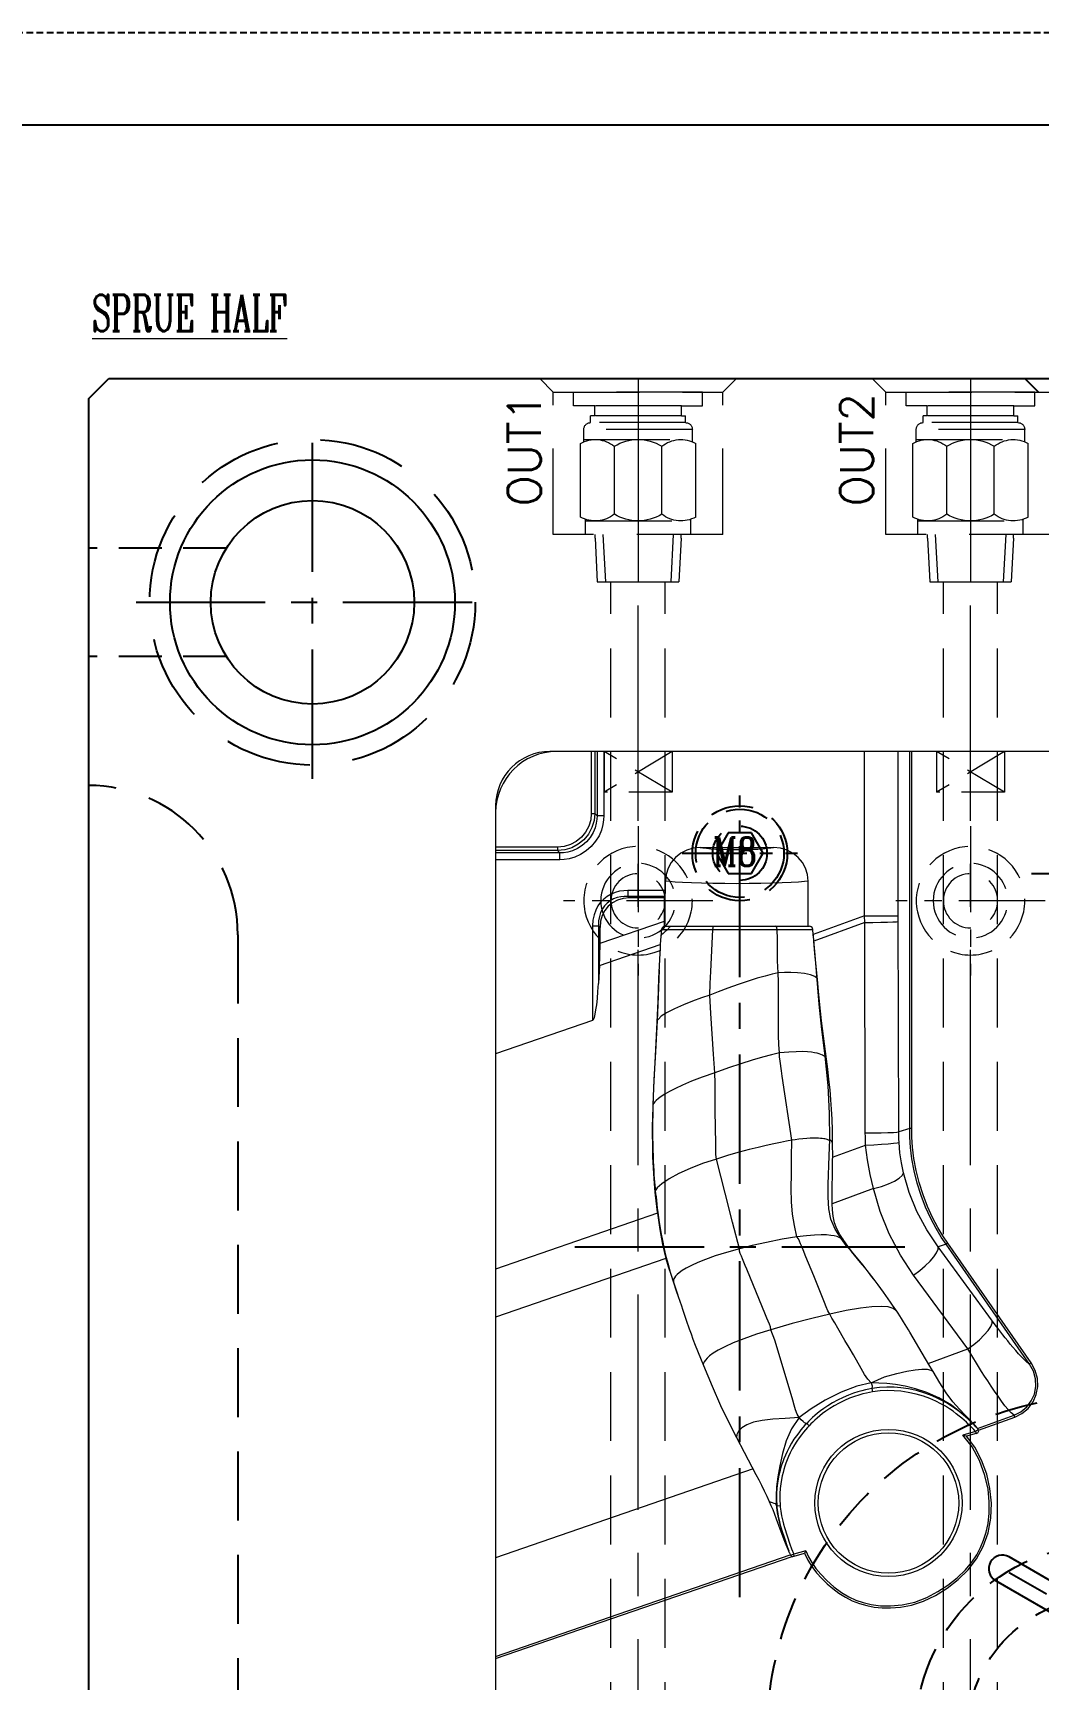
# Model space of a CAD drawing. Header units: inches. Extents: x 160917 to 162189, y -51061 to -50161.
# Drawn here: x 161748 to 161896.2, y -50404 to -50161.3 of the extents above; entities that cross this region are included whole.
import ezdxf
from ezdxf.enums import TextEntityAlignment as Align

# ---------------------------------------------------------------- set-up
doc = ezdxf.new("R2010")
doc.units = ezdxf.units.IN
doc.header["$LTSCALE"] = 2
doc.header["$MEASUREMENT"] = 0
for name, pattern in [('CENTER', [50.8, 31.75, -6.35, 6.35, -6.35]), ('DASHED', [0.75, 0.5, -0.25]), ('HIDDEN', [9.525, 6.35, -3.175])]:
    doc.linetypes.add(name, pattern=pattern)
doc.layers.get('0').update_dxf_attribs({"linetype": 'CONTINUOUS'})
for name, color, linetype in [('5', 5, 'CONTINUOUS'), ('A', 7, 'CONTINUOUS'), ('cen', 1, 'CENTER'), ('COOL', 122, 'CONTINUOUS'), ('DEFAULT_1', 7, 'CENTER'), ('hidden', 4, 'HIDDEN'), ('Layer3', 3, 'CONTINUOUS'), ('Ru', 8, 'CONTINUOUS'), ('SCREW', 52, 'HIDDEN'), ('WT', 4, 'CONTINUOUS')]:
    doc.layers.add(name, color=color, linetype=linetype)
for name, color, linetype, lineweight in [('dim', 3, 'CONTINUOUS', 15), ('PRODUCT', 1, 'CONTINUOUS', 15), ('WR', 122, 'HIDDEN', 18), ('枕位', 75, 'CONTINUOUS', 15)]:
    doc.layers.add(name, color=color, linetype=linetype, lineweight=lineweight)
doc.styles.add('ROMANC', font='romanc', dxfattribs={"width": 0.6, "height": 1})
doc.styles.get("Standard").update_dxf_attribs({"font": 'txt.shx', "width": 0.67})

# ---------------------------------------------------------------- blocks, each defined once
blk = doc.blocks.new('20160723.115749')
at = {"layer": 'SCREW', "linetype": 'CENTER', "ltscale": 0.15}
for p, q in [((0, -8.5), (0, 8.5)), ((-8.5, 0), (8.5, 0))]:
    blk.add_line(p, q, dxfattribs=at)
at = {"layer": 'SCREW', "ltscale": 0.5}
blk.add_lwpolyline([(-1.73, 3), (-3.46, 0), (-1.73, -3), (1.73, -3), (3.46, 0), (1.73, 3)], close=True, dxfattribs=at)
for radius in [7, 6.5, 4]:
    blk.add_circle((0, 0), radius, dxfattribs=at)
at = {"layer": 'Layer3', "style": 'ROMANC', "width": 0.8}
blk.add_text('M8', height=4.186, dxfattribs=at).set_placement((-3.98, -1.86))
blk = doc.blocks.new('20140913.083227')
at = {"layer": 'WR', "linetype": 'CENTER', "ltscale": 0.2}
for p, q in [((0, 11), (0, -11)), ((-11, 0), (11, 0))]:
    blk.add_line(p, q, dxfattribs=at)
at = {"layer": 'WR', "linetype": 'HIDDEN', "ltscale": 0.5}
for radius in [8, 5.5, 4]:
    blk.add_circle((0, 0), radius, dxfattribs=at)
blk = doc.blocks.new('20150129.111502')
at = {"layer": '5', "color": 122, "linetype": 'HIDDEN', "lineweight": 0}
for p, q in [((0, 14.5), (0, -14.5)), ((2, 12.5), (0, 14.5)), ((2, 12.5), (2, -12.5)), ((23, 12.5), (2, 12.5)), ((23, -12.5), (23, 12.5)), ((2, -9.5), (2, 9.5)), ((4.01, 9.5), (2, 9.5)), ((4.01, 6.4), (4.01, 9.5)), ((7.51, -8), (7.51, 8)), ((9.33, 8), (7.51, 8)), ((9, 8), (9, -8)), ((20.43, 8.5), (9.57, 8.5)), ((23, 7.75), (20.77, 7.75)), ((21, 7.75), (21, -7.75)), ((4.01, -6.4), (4.01, 6.4)), ((5.51, 6.4), (4.01, 6.4)), ((5.51, 6.4), (5.51, 7)), ((6.51, 7), (5.51, 7)), ((5.51, 6.4), (5.51, 7)), ((5.51, -6.4), (5.51, 6.4)), ((6.51, -7), (6.51, 7)), ((23.56, 6.35), (23, 6.35)), ((23, 5.19), (30, 4.82)), ((23.56, 6.35), (30, 6.01)), ((30, 6.01), (30, -6.01)), ((20.01, 3.5), (9.99, 3.5)), ((20.01, -3.5), (9.99, -3.5)), ((23, -5.19), (30, -4.82)), ((5.51, -6.4), (4.01, -6.4)), ((4.01, -6.4), (4.01, -9.5)), ((5.51, -6.4), (5.51, -7)), ((5.51, -6.4), (5.51, -7)), ((6.51, -7), (5.51, -7)), ((23.56, -6.35), (23, -6.35)), ((23.56, -6.35), (30, -6.01)), ((4.01, -9.5), (2, -9.5)), ((9.33, -8), (7.51, -8)), ((20.43, -8.5), (9.57, -8.5)), ((23, -7.75), (20.77, -7.75)), ((2, -12.5), (0, -14.5)), ((23, -12.5), (2, -12.5))]:
    blk.add_line(p, q, dxfattribs=at)
at = {"layer": '5', "color": 122, "linetype": 'CENTER', "lineweight": 0, "ltscale": 0.5}
blk.add_line((0, 0), (30, 0), dxfattribs=at)
at = {"layer": '5', "color": 122, "linetype": 'HIDDEN', "lineweight": 0}
for centre, radius, start, end in [((7.51, 7), 1, 90, 180), ((13.47, 6.32), 4.47, 150.752, 219.0183), ((16.53, 6.32), 4.47, 320.9817, 29.248), ((15.66, 0), 6.66, 148.3016, 211.6984), ((14.34, 0), 6.66, 328.3016, 31.6984), ((13.47, -6.32), 4.47, 140.9817, 209.248), ((16.53, -6.32), 4.47, 330.752, 39.0183), ((7.51, -7), 1, 180, 270)]:
    blk.add_arc(centre, radius, start, end, dxfattribs=at)

msp = doc.modelspace()

# ---------------------------------------------------------------- linework, layer by layer
for p, q in [((161756.192, -50215.211), (161759.192, -50212.211)), ((161759.192, -50212.211), (162053.192, -50212.211)), ((161756.192, -50215.211), (161756.192, -50609.211))]:
    msp.add_line(p, q)
at = {"color": 8, "linetype": 'HIDDEN', "ltscale": 0.75}
for q in [(161918.192, -50212.211), (161896.192, -50214.211)]:
    msp.add_line((161894.192, -50212.211), q, dxfattribs=at)
at = {"color": 8, "linetype": 'HIDDEN', "ltscale": 0.5}
for p, q in [((161776.504, -50237.211), (161756.192, -50237.211)), ((161776.504, -50253.211), (161756.192, -50253.211))]:
    msp.add_line(p, q, dxfattribs=at)
at = {"color": 8, "linetype": 'CENTER', "ltscale": 0.2}
msp.add_line((161895.192, -50285.211), (161917.192, -50285.211), dxfattribs=at)
at = {"color": 8, "linetype": 'HIDDEN', "ltscale": 0.8}
msp.add_line((161778.192, -50294.211), (161778.192, -50530.211), dxfattribs=at)
for radius in [21, 15]:
    msp.add_circle((161789.192, -50245.211), radius)
at = {"color": 8, "linetype": 'HIDDEN', "ltscale": 0.5}
for radius in [50, 28.15, 20.5]:
    msp.add_circle((161906.192, -50412.211), radius, dxfattribs=at)
at = {"color": 8, "linetype": 'HIDDEN', "ltscale": 0.8}
msp.add_arc((161756.192, -50294.211), 22, 0, 90, dxfattribs=at)
at = {"layer": 'A', "linetype": 'DASHED'}
msp.add_line((162189.013, -50161.267), (160917.04, -50161.267), dxfattribs=at)
at = {"layer": 'A'}
msp.add_line((162175.427, -50174.853), (160930.626, -50174.853), dxfattribs=at)
at = {"layer": 'cen', "linetype": 'CENTER', "ltscale": 0.3}
for p, q in [((161789.192, -50271.211), (161789.192, -50219.211)), ((161763.192, -50245.211), (161815.192, -50245.211))]:
    msp.add_line(p, q, dxfattribs=at)
at = {"layer": 'DEFAULT_1', "color": 2, "linetype": 'CENTER', "ltscale": 0.3}
for p, q in [((161852.192, -50391.89), (161852.192, -50287.316)), ((161827.876, -50340.211), (161876.509, -50340.211))]:
    msp.add_line(p, q, dxfattribs=at)
at = {"layer": 'hidden'}
msp.add_circle((161789.192, -50245.211), 24, dxfattribs=at)
at = {"layer": 'PRODUCT', "linetype": 'ByBlock'}
for p, q in [((161988.192, -50267.211), (161824.192, -50267.211)), ((161830.298, -50267.211), (161830.298, -50276.324)), ((161830.798, -50267.211), (161830.798, -50276.324)), ((161831.143, -50267.211), (161831.143, -50276.669)), ((161832.141, -50267.211), (161832.141, -50276.669)), ((161816.192, -50275.211), (161816.192, -50549.211)), ((161830.298, -50276.324), (161830.798, -50276.324)), ((161831.143, -50276.669), (161830.798, -50276.324)), ((161832.141, -50276.669), (161831.143, -50276.669)), ((161825.305, -50281.317), (161816.192, -50281.317)), ((161825.305, -50281.817), (161816.192, -50281.817)), ((161825.65, -50282.162), (161816.192, -50282.162)), ((161825.305, -50281.317), (161825.305, -50281.817)), ((161825.65, -50282.162), (161825.305, -50281.817)), ((161825.65, -50283.16), (161825.65, -50282.162)), ((161846.328, -50281.382), (161857.176, -50281.382)), ((161825.65, -50283.16), (161816.192, -50283.16)), ((161841.243, -50287.698), (161841.243, -50286.3)), ((161862.261, -50292.976), (161862.261, -50286.3)), ((161841.07, -50292.981), (161841.068, -50288.801)), ((161840.688, -50293.445), (161841.648, -50293.442)), ((161841.197, -50292.976), (161862.436, -50292.976)), ((161841.648, -50293.442), (161842.969, -50293.444)), ((161842.969, -50293.444), (161850.269, -50293.431)), ((161847.914, -50299.628), (161848.213, -50293.435)), ((161850.269, -50293.431), (161856.459, -50293.429)), ((161856.459, -50293.429), (161858.712, -50293.436)), ((161857.723, -50294.861), (161857.705, -50293.432)), ((161858.712, -50293.436), (161859.958, -50293.436)), ((161861.3, -50293.443), (161862.793, -50293.446)), ((161862.793, -50293.446), (161862.938, -50293.445)), ((161862.994, -50294.182), (161862.976, -50293.962)), ((161863.277, -50297.22), (161862.976, -50293.962)), ((161863.035, -50294.662), (161862.994, -50294.182)), ((161840.514, -50295.034), (161840.467, -50295.663)), ((161857.87, -50301.162), (161857.836, -50299.852)), ((161857.895, -50309.053), (161857.87, -50301.162)), ((161839.967, -50307.088), (161839.684, -50312.136)), ((161839.684, -50312.136), (161839.448, -50316.733)), ((161848.642, -50325.091), (161848.575, -50320.125)), ((161865.382, -50326.815), (161865.436, -50324.424)), ((161839.681, -50332.154), (161839.865, -50333.873)), ((161852.116, -50340.513), (161851.111, -50336.601)), ((161861.923, -50341.681), (161861.503, -50340.65)), ((161863.081, -50344.505), (161861.923, -50341.681)), ((161841.939, -50343.947), (161843.048, -50347.377)), ((161842.365, -50345.323), (161842.877, -50346.864)), ((161855.993, -50350.248), (161853.225, -50343.54)), ((161876.029, -50350.809), (161875.528, -50350.03)), ((161857.342, -50353.99), (161856.779, -50352.451)), ((161877.035, -50352.45), (161876.324, -50351.28)), ((161877.24, -50352.793), (161877.035, -50352.45)), ((161879.556, -50356.719), (161877.24, -50352.793)), ((161859.75, -50362.004), (161857.342, -50353.99)), ((161846.371, -50356.623), (161846.809, -50357.705)), ((161871.665, -50361.128), (161871.747, -50361.621)), ((161862.051, -50366.258), (161862.416, -50366.601)), ((161886.949, -50367.456), (161885.061, -50367.987)), ((161886.421, -50369.694), (161885.061, -50367.987)), ((161887.03, -50367.746), (161885.616, -50368.144)), ((161887.535, -50371.753), (161886.421, -50369.694)), ((161886.949, -50367.456), (161887.03, -50367.746)), ((161857.627, -50378.395), (161858.127, -50378.356)), ((161859.261, -50384.788), (161859.473, -50385.298)), ((161859.473, -50385.298), (161859.494, -50385.347)), ((161859.494, -50385.347), (161859.542, -50385.457)), ((161859.542, -50385.457), (161859.626, -50385.648)), ((161859.626, -50385.648), (161859.631, -50385.658)), ((161859.804, -50385.823), (161859.909, -50385.862)), ((161859.814, -50384.773), (161860.13, -50385.545)), ((161861.905, -50385.045), (161860.13, -50385.545)), ((161860.212, -50385.835), (161860.13, -50385.545)), ((161860.212, -50385.835), (161861.728, -50385.408))]:
    msp.add_line(p, q, dxfattribs=at)
for points in [[(161830.298, -50276.324), (161830.203, -50277.296), (161829.92, -50278.233), (161829.458, -50279.098), (161828.837, -50279.856), (161828.079, -50280.478), (161827.214, -50280.939), (161826.277, -50281.222), (161825.305, -50281.317)], [(161830.798, -50276.324), (161830.692, -50277.396), (161830.38, -50278.426), (161829.873, -50279.376), (161829.19, -50280.208), (161828.357, -50280.891), (161827.407, -50281.399), (161826.377, -50281.711), (161825.305, -50281.817)], [(161831.143, -50276.669), (161831.12, -50277.172), (161831.03, -50277.779), (161830.845, -50278.456), (161830.545, -50279.165), (161830.122, -50279.862), (161829.583, -50280.507), (161828.949, -50281.064), (161828.251, -50281.509), (161827.53, -50281.831), (161826.831, -50282.034), (161826.196, -50282.135), (161825.65, -50282.162)], [(161832.141, -50276.669), (161832.114, -50277.263), (161832.008, -50277.98), (161831.789, -50278.78), (161831.434, -50279.617), (161830.934, -50280.442), (161830.297, -50281.204), (161829.547, -50281.862), (161828.722, -50282.388), (161827.871, -50282.769), (161827.044, -50283.009), (161826.294, -50283.128), (161825.65, -50283.16)], [(161846.328, -50281.382), (161845.329, -50281.473), (161844.356, -50281.752), (161843.473, -50282.208), (161842.703, -50282.825), (161842.079, -50283.574), (161841.621, -50284.419), (161841.338, -50285.345), (161841.243, -50286.3)], [(161857.176, -50281.382), (161856.776, -50281.456), (161856.245, -50281.523), (161855.598, -50281.582), (161854.852, -50281.631), (161854.025, -50281.669), (161853.14, -50281.695), (161852.218, -50281.708), (161851.285, -50281.708), (161850.364, -50281.695), (161849.479, -50281.669), (161848.652, -50281.631), (161847.906, -50281.582), (161847.259, -50281.523), (161846.728, -50281.456), (161846.328, -50281.382)], [(161862.261, -50286.3), (161862.166, -50285.343), (161861.882, -50284.415), (161861.424, -50283.571), (161860.809, -50282.832), (161860.049, -50282.22), (161859.168, -50281.76), (161858.189, -50281.475), (161857.176, -50281.382)], [(161862.261, -50286.3), (161861.699, -50286.381), (161860.86, -50286.456), (161859.766, -50286.523), (161858.449, -50286.581), (161856.945, -50286.628), (161855.297, -50286.662), (161853.549, -50286.683), (161851.752, -50286.69), (161849.955, -50286.683), (161848.208, -50286.662), (161846.559, -50286.628), (161845.055, -50286.581), (161843.738, -50286.523), (161842.644, -50286.456), (161841.805, -50286.381), (161841.243, -50286.3)], [(161841.137, -50288.564), (161841.17, -50288.441), (161841.2, -50288.286), (161841.223, -50288.105), (161841.238, -50287.906), (161841.243, -50287.698)], [(161840.64, -50293.445), (161840.606, -50293.926), (161840.514, -50295.034)], [(161841.648, -50293.442), (161841.182, -50293.75), (161840.863, -50294.023), (161840.663, -50294.251), (161840.566, -50294.414)], [(161841.07, -50292.981), (161840.938, -50293.019), (161840.822, -50293.091), (161840.73, -50293.191), (161840.668, -50293.312), (161840.64, -50293.445)], [(161840.64, -50293.445), (161840.658, -50293.445), (161840.688, -50293.445)], [(161841.197, -50292.976), (161841.128, -50292.977), (161841.07, -50292.981)], [(161841.648, -50293.442), (161841.718, -50293.206), (161841.88, -50293.037), (161842.095, -50292.976)], [(161848.213, -50293.435), (161848.234, -50293.202), (161848.282, -50293.036), (161848.345, -50292.976)], [(161857.705, -50293.432), (161857.664, -50293.201), (161857.573, -50293.036), (161857.453, -50292.976)], [(161859.958, -50293.436), (161860.263, -50293.437), (161860.591, -50293.439), (161861.3, -50293.443)], [(161862.938, -50293.445), (161862.906, -50293.298), (161862.831, -50293.167), (161862.721, -50293.064), (161862.585, -50292.999), (161862.436, -50292.976)], [(161862.976, -50293.962), (161862.956, -50293.703), (161862.938, -50293.445)], [(161840.385, -50296.936), (161840.224, -50300.668), (161840.114, -50304.028), (161839.967, -50307.088)], [(161840.467, -50295.663), (161840.423, -50296.301), (161840.385, -50296.936)], [(161857.836, -50299.852), (161857.741, -50298.052), (161857.723, -50294.861)], [(161863.617, -50300.826), (161863.454, -50298.868), (161863.269, -50296.976), (161863.08, -50295.147)], [(161840.274, -50299.398), (161840.11, -50304.55), (161839.999, -50306.874)], [(161864.746, -50312.138), (161864.284, -50308.199), (161863.87, -50304.444), (161863.277, -50297.22)], [(161847.785, -50303.124), (161847.837, -50301.432), (161847.914, -50299.628)], [(161857.836, -50299.852), (161856.939, -50300.053), (161855.912, -50300.316), (161854.738, -50300.644), (161853.4, -50301.05), (161851.922, -50301.533), (161850.405, -50302.072), (161848.982, -50302.626), (161847.785, -50303.124)], [(161863.558, -50300.615), (161863.239, -50300.387), (161862.604, -50300.124), (161861.706, -50299.935), (161860.706, -50299.834), (161859.72, -50299.798), (161858.766, -50299.806), (161857.836, -50299.852)], [(161863.617, -50300.826), (161863.592, -50300.734), (161863.558, -50300.615)], [(161864.971, -50312.559), (161864.242, -50306.892), (161864.076, -50305.496), (161863.918, -50304.066), (161863.768, -50302.534), (161863.617, -50300.826)], [(161847.785, -50303.124), (161846.542, -50303.531), (161845.218, -50304.003), (161843.867, -50304.54), (161842.546, -50305.138), (161841.403, -50305.732), (161840.612, -50306.239), (161840.177, -50306.655), (161839.999, -50306.874)], [(161848.508, -50314.593), (161848.325, -50311.814), (161848.121, -50308.823), (161847.928, -50305.83), (161847.785, -50303.124)], [(161839.999, -50306.874), (161839.745, -50311.473), (161839.53, -50315.595), (161839.376, -50319.318)], [(161839.999, -50306.874), (161839.981, -50306.999), (161839.967, -50307.088)], [(161858.05, -50311.639), (161857.917, -50310.391), (161857.895, -50309.053)], [(161864.746, -50312.138), (161864.652, -50312.14), (161864.523, -50312.06), (161864.355, -50311.965), (161864.149, -50311.87), (161863.902, -50311.78), (161863.595, -50311.693), (161863.212, -50311.612), (161862.744, -50311.54), (161862.159, -50311.48), (161861.423, -50311.451), (161860.512, -50311.459), (161859.397, -50311.516), (161858.05, -50311.639)], [(161858.05, -50311.639), (161856.864, -50311.904), (161855.522, -50312.255), (161854.022, -50312.697), (161852.36, -50313.232), (161850.513, -50313.863), (161848.508, -50314.593)], [(161858.113, -50312.851), (161858.037, -50312.222), (161858.05, -50311.639)], [(161859.842, -50324.491), (161858.434, -50315.065), (161858.32, -50314.268), (161858.113, -50312.851)], [(161865.436, -50324.424), (161865.421, -50320.591), (161865.186, -50316.462), (161864.746, -50312.138)], [(161864.971, -50312.559), (161864.952, -50312.505), (161864.93, -50312.455), (161864.906, -50312.411), (161864.88, -50312.372), (161864.851, -50312.335), (161864.818, -50312.293), (161864.783, -50312.232), (161864.746, -50312.138)], [(161865.84, -50323.009), (161865.781, -50321.397), (161865.708, -50319.958), (161865.615, -50318.548), (161865.482, -50317.071), (161865.326, -50315.551), (161865.154, -50314.031), (161864.971, -50312.559)], [(161848.508, -50314.593), (161846.634, -50315.23), (161845.05, -50315.825), (161843.749, -50316.375), (161842.689, -50316.873), (161841.828, -50317.319), (161841.139, -50317.717), (161840.595, -50318.069), (161840.177, -50318.377), (161839.872, -50318.646), (161839.67, -50318.872), (161839.534, -50319.072), (161839.435, -50319.246), (161839.376, -50319.318)], [(161848.575, -50320.125), (161848.533, -50316.116), (161848.508, -50314.593)], [(161839.448, -50316.733), (161839.392, -50318.113), (161839.342, -50319.547)], [(161839.342, -50319.547), (161839.305, -50321.109), (161839.285, -50322.525), (161839.283, -50323.802), (161839.291, -50324.954), (161839.305, -50325.995), (161839.335, -50326.941), (161839.454, -50329.402)], [(161839.376, -50319.318), (161839.351, -50320.668), (161839.335, -50321.912), (161839.33, -50323.059), (161839.335, -50324.117), (161839.345, -50325.095), (161839.361, -50325.997), (161839.389, -50326.831), (161839.425, -50327.6), (161839.494, -50328.967)], [(161839.376, -50319.318), (161839.357, -50319.449), (161839.342, -50319.547)], [(161865.875, -50326.327), (161865.872, -50325.635), (161865.84, -50323.009)], [(161848.728, -50327.282), (161848.663, -50326.61), (161848.657, -50325.879), (161848.642, -50325.091)], [(161859.842, -50324.491), (161859.064, -50324.663), (161858.176, -50324.833), (161857.186, -50325.04), (161856.092, -50325.285), (161854.887, -50325.571), (161853.565, -50325.903), (161852.112, -50326.286), (161850.505, -50326.739), (161848.728, -50327.282)], [(161860.609, -50338.766), (161860.251, -50337.097), (161859.951, -50335.417), (161859.81, -50333.61), (161859.771, -50331.61), (161859.785, -50329.42), (161859.822, -50327.059), (161859.842, -50324.491)], [(161865.436, -50324.424), (161865.364, -50324.489), (161865.275, -50324.481), (161865.168, -50324.439), (161865.045, -50324.4), (161864.903, -50324.367), (161864.741, -50324.332), (161864.555, -50324.298), (161864.338, -50324.269), (161864.088, -50324.242), (161863.798, -50324.219), (161863.456, -50324.205), (161863.054, -50324.203), (161862.581, -50324.218), (161862.042, -50324.253), (161861.461, -50324.309), (161860.876, -50324.378), (161860.324, -50324.458), (161859.842, -50324.491)], [(161865.865, -50324.943), (161865.736, -50324.701), (161865.436, -50324.424)], [(161848.728, -50327.282), (161846.708, -50327.969), (161844.885, -50328.681), (161843.213, -50329.438), (161841.757, -50330.219), (161840.668, -50330.937), (161840.016, -50331.534), (161839.727, -50331.985)], [(161851.111, -50336.601), (161850.025, -50332.318), (161848.728, -50327.282)], [(161867.124, -50339.004), (161866.223, -50337.605), (161865.611, -50336.168), (161865.307, -50334.623), (161865.215, -50332.926), (161865.228, -50331.046), (161865.382, -50326.815)], [(161865.855, -50329.046), (161865.866, -50328.043), (161865.875, -50326.327)], [(161839.454, -50329.402), (161839.5, -50330.154), (161839.555, -50330.87), (161839.617, -50331.54), (161839.681, -50332.154)], [(161839.494, -50328.967), (161839.529, -50329.572), (161839.566, -50330.134), (161839.606, -50330.652), (161839.652, -50331.132), (161839.696, -50331.576), (161839.727, -50331.985)], [(161865.798, -50333.875), (161865.793, -50332.924), (161865.806, -50331.969), (161865.855, -50329.046)], [(161839.727, -50331.985), (161839.7, -50332.07), (161839.681, -50332.154)], [(161839.727, -50331.985), (161839.781, -50332.398), (161839.836, -50332.871), (161839.951, -50333.943)], [(161839.865, -50333.873), (161839.914, -50334.307), (161839.969, -50334.77), (161840.034, -50335.289)], [(161839.951, -50333.943), (161840.022, -50334.543), (161840.107, -50335.191), (161840.203, -50335.89), (161840.313, -50336.646), (161840.445, -50337.463), (161840.599, -50338.344), (161840.781, -50339.296), (161840.991, -50340.326), (161841.242, -50341.441), (161841.556, -50342.645), (161841.939, -50343.947)], [(161840.034, -50335.289), (161840.388, -50337.693), (161840.806, -50339.91), (161841.297, -50341.95)], [(161867.439, -50339.174), (161866.938, -50338.413), (161866.476, -50337.576), (161866.127, -50336.671), (161865.923, -50335.727), (161865.831, -50334.786), (161865.798, -50333.875)], [(161852.116, -50340.513), (161850.2, -50341.051), (161848.537, -50341.579), (161847.133, -50342.088), (161845.976, -50342.563), (161845.047, -50342.999), (161844.301, -50343.392), (161843.709, -50343.744), (161843.263, -50344.058), (161842.935, -50344.33), (161842.701, -50344.57), (161842.543, -50344.781), (161842.442, -50344.954), (161842.39, -50345.121), (161842.397, -50345.356)], [(161860.609, -50338.766), (161858.407, -50339.121), (161856.112, -50339.569), (161854.008, -50340.039), (161852.116, -50340.513)], [(161853.225, -50343.54), (161852.988, -50342.978), (161852.779, -50342.472), (161852.596, -50342.015), (161852.422, -50341.602), (161852.252, -50341.222), (161852.135, -50340.864), (161852.116, -50340.513)], [(161867.124, -50339.004), (161866.838, -50338.84), (161866.521, -50338.729), (161866.119, -50338.629), (161865.614, -50338.544), (161864.975, -50338.483), (161864.169, -50338.466), (161863.181, -50338.504), (161861.999, -50338.601), (161860.609, -50338.766)], [(161861.503, -50340.65), (161861.315, -50340.2), (161861.147, -50339.784), (161861.001, -50339.394), (161860.835, -50339.05), (161860.609, -50338.766)], [(161868.635, -50340.937), (161867.888, -50340.023), (161867.124, -50339.004)], [(161867.439, -50339.174), (161867.296, -50339.066), (161867.124, -50339.004)], [(161868.866, -50341.093), (161868.132, -50340.146), (161867.439, -50339.174)], [(161841.297, -50341.95), (161841.641, -50343.132), (161842, -50344.251), (161842.365, -50345.323)], [(161872.574, -50345.814), (161872.136, -50345.24), (161871.662, -50344.629), (161871.149, -50343.979), (161870.594, -50343.288), (161869.991, -50342.556), (161868.635, -50340.937)], [(161872.574, -50345.814), (161871.846, -50344.849), (161871.112, -50343.896), (161870.368, -50342.955), (161868.866, -50341.093)], [(161842.397, -50345.356), (161842.378, -50345.331), (161842.365, -50345.323)], [(161865.45, -50350.146), (161865.162, -50349.666), (161864.919, -50349.082), (161864.661, -50348.431), (161863.081, -50344.505)], [(161842.877, -50346.864), (161843.57, -50348.931), (161843.726, -50349.401), (161844.079, -50350.451)], [(161873.366, -50346.903), (161872.985, -50346.375), (161872.574, -50345.814)], [(161874.715, -50348.821), (161874.4, -50348.365), (161874.069, -50347.893), (161873.366, -50346.903)], [(161856.779, -50352.451), (161856.72, -50352.045), (161856.567, -50351.639), (161856.379, -50351.21), (161856.192, -50350.747), (161855.993, -50350.248)], [(161865.45, -50350.146), (161862.787, -50350.791), (161859.913, -50351.546), (161856.779, -50352.451)], [(161875.289, -50349.669), (161874.785, -50349.308), (161874.05, -50349.083), (161873.012, -50349.005), (161871.67, -50349.063), (161869.957, -50349.263), (161867.854, -50349.628), (161865.45, -50350.146)], [(161866.632, -50352.202), (161866.179, -50351.434), (161865.766, -50350.758), (161865.45, -50350.146)], [(161875.528, -50350.03), (161875.408, -50349.845), (161874.715, -50348.821)], [(161844.079, -50350.451), (161844.281, -50351.036), (161844.737, -50352.342)], [(161844.737, -50352.342), (161844.996, -50353.071), (161845.285, -50353.858), (161845.61, -50354.708), (161846.371, -50356.623)], [(161856.779, -50352.451), (161854.643, -50353.13), (161852.778, -50353.782), (161851.209, -50354.399), (161849.959, -50354.968), (161848.994, -50355.476), (161848.265, -50355.921), (161847.727, -50356.307), (161847.36, -50356.638), (161847.115, -50356.919), (161846.952, -50357.161), (161846.853, -50357.375), (161846.808, -50357.557), (161846.809, -50357.705)], [(161870.071, -50358.175), (161868.924, -50356.168), (161868.305, -50355.074), (161867.686, -50354.024), (161866.632, -50352.202)], [(161876.324, -50351.28), (161876.171, -50351.033), (161876.029, -50350.809)], [(161846.809, -50357.705), (161848.097, -50360.791), (161849.363, -50363.634), (161850.567, -50366.116), (161851.7, -50368.327)], [(161880.673, -50358.63), (161880.203, -50357.835), (161879.556, -50356.719)], [(161871.556, -50360.263), (161871.073, -50359.759), (161870.584, -50359.043), (161870.071, -50358.175)], [(161871.556, -50360.263), (161873.495, -50359.41), (161875.311, -50358.925), (161876.82, -50358.567), (161878.045, -50358.361), (161879.033, -50358.268), (161879.8, -50358.272), (161880.357, -50358.402), (161880.673, -50358.63)], [(161886.969, -50366.691), (161886.566, -50366.255), (161886.041, -50365.699), (161885.378, -50365.006), (161884.557, -50364.156), (161883.6, -50363.101), (161882.615, -50361.777), (161881.668, -50360.291), (161880.673, -50358.63)], [(161860.914, -50365.415), (161860.631, -50364.899), (161860.408, -50364.278), (161860.206, -50363.584), (161859.991, -50362.824), (161859.75, -50362.004)], [(161871.556, -50360.263), (161869.421, -50360.788), (161867.119, -50361.661), (161864.79, -50362.844), (161862.704, -50364.137), (161860.914, -50365.415)], [(161871.665, -50361.128), (161871.228, -50361.206), (161870.737, -50361.309), (161870.189, -50361.442), (161869.585, -50361.611), (161868.921, -50361.822), (161868.192, -50362.091), (161867.398, -50362.429), (161866.587, -50362.826), (161865.825, -50363.248), (161865.163, -50363.658), (161864.586, -50364.05), (161864.082, -50364.423), (161863.647, -50364.769), (161863.263, -50365.094), (161862.913, -50365.406), (161862.594, -50365.706), (161862.307, -50365.991), (161862.051, -50366.258)], [(161871.746, -50361.621), (161871.323, -50361.697), (161870.847, -50361.796), (161870.315, -50361.926), (161869.728, -50362.09), (161869.083, -50362.295), (161868.376, -50362.556), (161867.606, -50362.884), (161866.819, -50363.27), (161866.079, -50363.68), (161865.436, -50364.078), (161864.876, -50364.458), (161864.387, -50364.82), (161863.965, -50365.156), (161863.591, -50365.472), (161863.251, -50365.775), (161862.943, -50366.066), (161862.665, -50366.342), (161862.416, -50366.601)], [(161871.665, -50361.128), (161871.687, -50361.044), (161871.707, -50360.958), (161871.722, -50360.865), (161871.725, -50360.764), (161871.708, -50360.645), (161871.656, -50360.485), (161871.556, -50360.263)], [(161886.969, -50366.691), (161885.175, -50365), (161883.369, -50363.593), (161881.535, -50362.51), (161879.746, -50361.727), (161878.083, -50361.16), (161876.558, -50360.76), (161875.14, -50360.518), (161873.846, -50360.395), (161872.666, -50360.309), (161871.556, -50360.263)], [(161887.242, -50367.031), (161886.98, -50366.751), (161886.709, -50366.473), (161886.429, -50366.196), (161886.143, -50365.921), (161885.845, -50365.644), (161885.525, -50365.356), (161885.17, -50365.048), (161884.768, -50364.716), (161884.316, -50364.361), (161883.815, -50363.995), (161883.265, -50363.622), (161882.652, -50363.243), (161881.962, -50362.861), (161881.182, -50362.478), (161880.3, -50362.102), (161879.312, -50361.748), (161878.21, -50361.43), (161877.037, -50361.177), (161875.932, -50361.018), (161874.915, -50360.94), (161873.878, -50360.925), (161872.799, -50360.984), (161871.665, -50361.128)], [(161886.949, -50367.456), (161886.695, -50367.181), (161886.429, -50366.905), (161886.155, -50366.63), (161885.872, -50366.357), (161885.58, -50366.083), (161885.269, -50365.8), (161884.926, -50365.5), (161884.538, -50365.176), (161884.1, -50364.829), (161883.616, -50364.469), (161883.084, -50364.103), (161882.493, -50363.732), (161881.827, -50363.357), (161881.071, -50362.98), (161880.216, -50362.608), (161879.254, -50362.257), (161878.178, -50361.939), (161877.024, -50361.683), (161875.935, -50361.522), (161874.933, -50361.44), (161873.915, -50361.424), (161872.859, -50361.48), (161871.746, -50361.621)], [(161860.914, -50365.415), (161858.859, -50365.529), (161857.03, -50365.652), (161855.472, -50365.823), (161854.216, -50366.093), (161853.23, -50366.456), (161852.489, -50366.9), (161851.994, -50367.399), (161851.739, -50367.896), (161851.7, -50368.327)], [(161860.914, -50365.415), (161859.801, -50367.058), (161859.003, -50368.829), (161858.498, -50370.682), (161858.065, -50372.497), (161857.78, -50374.152), (161857.608, -50375.623), (161857.53, -50376.958), (161857.557, -50378.21)], [(161862.051, -50366.258), (161861.787, -50366.543), (161861.5, -50366.867), (161861.192, -50367.229), (161860.865, -50367.635), (161860.521, -50368.09), (161860.165, -50368.605), (161859.804, -50369.182), (161859.464, -50369.791), (161859.165, -50370.388), (161858.912, -50370.944), (161858.696, -50371.461), (161858.511, -50371.952), (161858.349, -50372.429), (161858.204, -50372.903), (161858.073, -50373.389), (161857.953, -50373.901), (161857.839, -50374.458), (161857.736, -50375.085), (161857.652, -50375.789), (161857.599, -50376.566), (161857.585, -50377.433), (161857.627, -50378.395)], [(161862.416, -50366.601), (161862.158, -50366.88), (161861.878, -50367.195), (161861.577, -50367.549), (161861.259, -50367.943), (161860.927, -50368.384), (161860.582, -50368.881), (161860.235, -50369.437), (161859.908, -50370.025), (161859.618, -50370.603), (161859.371, -50371.144), (161859.162, -50371.646), (161858.983, -50372.121), (161858.826, -50372.582), (161858.687, -50373.041), (161858.56, -50373.512), (161858.443, -50374.009), (161858.333, -50374.55), (161858.233, -50375.156), (161858.152, -50375.836), (161858.101, -50376.588), (161858.087, -50377.429), (161858.127, -50378.356)], [(161862.051, -50366.258), (161861.963, -50366.257), (161861.864, -50366.237), (161861.721, -50366.158), (161861.506, -50365.989), (161861.227, -50365.734), (161860.914, -50365.415)], [(161887.334, -50367.185), (161887.274, -50367.239), (161887.182, -50367.307), (161887.07, -50367.381), (161886.949, -50367.456)], [(161887.232, -50367.02), (161887.153, -50366.918), (161887.066, -50366.809), (161886.969, -50366.691)], [(161887.03, -50367.746), (161887.15, -50367.705), (161887.254, -50367.647), (161887.334, -50367.569), (161887.384, -50367.476), (161887.4, -50367.375), (161887.381, -50367.278)], [(161887.242, -50367.031), (161887.236, -50367.025), (161887.232, -50367.02)], [(161887.334, -50367.185), (161887.295, -50367.12), (161887.265, -50367.067), (161887.242, -50367.031)], [(161887.381, -50367.278), (161887.36, -50367.229), (161887.334, -50367.185)], [(161851.7, -50368.327), (161852.835, -50370.501), (161854.567, -50373.779)], [(161885.371, -50368.073), (161885.226, -50368.033), (161885.06, -50367.987)], [(161885.616, -50368.144), (161885.582, -50368.134), (161885.371, -50368.073)], [(161887.833, -50371.681), (161886.839, -50369.787), (161885.616, -50368.144)], [(161861.728, -50385.408), (161862.224, -50386.422), (161862.825, -50387.38), (161863.511, -50388.276), (161864.26, -50389.11), (161865.059, -50389.889), (161865.903, -50390.619), (161866.797, -50391.292), (161867.749, -50391.893), (161868.76, -50392.407), (161869.819, -50392.817), (161870.902, -50393.124), (161871.997, -50393.333), (161873.15, -50393.453), (161874.423, -50393.475), (161875.869, -50393.361), (161877.5, -50393.047), (161879.241, -50392.475), (161881.01, -50391.627), (161882.738, -50390.537), (161884.37, -50389.269), (161885.85, -50387.833), (161887.096, -50386.213), (161888.078, -50384.395), (161888.791, -50382.382), (161889.196, -50380.224), (161889.276, -50378.035), (161889.063, -50375.863), (161888.576, -50373.73), (161887.833, -50371.681)], [(161861.905, -50385.045), (161862.307, -50385.936), (161862.789, -50386.781), (161863.382, -50387.631), (161864.11, -50388.507), (161865.002, -50389.423), (161866.048, -50390.348), (161867.156, -50391.171), (161868.243, -50391.82), (161869.298, -50392.306), (161870.377, -50392.675), (161871.561, -50392.955), (161872.903, -50393.133), (161874.42, -50393.174), (161876.126, -50393.02), (161877.974, -50392.601), (161879.778, -50391.915), (161881.38, -50391.065), (161882.832, -50390.099), (161884.213, -50389.005), (161885.431, -50387.843), (161886.386, -50386.706), (161887.11, -50385.617), (161887.669, -50384.562), (161888.12, -50383.493), (161888.495, -50382.32), (161888.785, -50380.996), (161888.955, -50379.505), (161888.967, -50377.828), (161888.774, -50375.964), (161888.318, -50373.919), (161887.535, -50371.753)], [(161854.567, -50373.779), (161854.986, -50374.583), (161855.398, -50375.385), (161855.797, -50376.185), (161856.177, -50376.981), (161856.532, -50377.764)], [(161857.557, -50378.21), (161857.509, -50378.231), (161857.429, -50378.141), (161857.267, -50378.056), (161857.002, -50377.984), (161856.726, -50377.897), (161856.532, -50377.764)], [(161856.532, -50377.764), (161856.781, -50378.341), (161857.032, -50378.957), (161857.283, -50379.619), (161857.537, -50380.324), (161858.072, -50381.822)], [(161857.557, -50378.21), (161857.688, -50379.453), (161857.976, -50380.78), (161858.41, -50382.188), (161858.896, -50383.704), (161859.39, -50385.06)], [(161857.627, -50378.395), (161857.608, -50378.388), (161857.592, -50378.374), (161857.576, -50378.322), (161857.557, -50378.21)], [(161857.627, -50378.395), (161857.65, -50378.662), (161857.68, -50378.951), (161857.72, -50379.262), (161857.77, -50379.598), (161857.835, -50379.959), (161857.916, -50380.351), (161858.021, -50380.779), (161858.15, -50381.244), (161858.301, -50381.743), (161858.852, -50383.469)], [(161858.127, -50378.356), (161858.15, -50378.616), (161858.179, -50378.897), (161858.218, -50379.2), (161858.267, -50379.527), (161858.33, -50379.878), (161858.41, -50380.258), (161858.512, -50380.674), (161858.64, -50381.131), (161858.791, -50381.628)], [(161858.072, -50381.822), (161858.356, -50382.597), (161858.658, -50383.368), (161858.971, -50384.112), (161859.261, -50384.788)], [(161858.791, -50381.628), (161859.564, -50384.052), (161859.814, -50384.773)], [(161858.852, -50383.469), (161859.064, -50384.139), (161859.314, -50384.869)], [(161859.631, -50385.658), (161859.64, -50385.675), (161859.655, -50385.696)], [(161859.655, -50385.696), (161859.713, -50385.685), (161859.822, -50385.653)], [(161859.655, -50385.696), (161859.715, -50385.76), (161859.804, -50385.823)], [(161859.822, -50385.653), (161859.968, -50385.604), (161860.13, -50385.545)], [(161859.909, -50385.862), (161860.011, -50385.871), (161860.113, -50385.859), (161860.212, -50385.835)], [(161861.904, -50385.046), (161861.815, -50385.228), (161861.728, -50385.408)]]:
    msp.add_lwpolyline(points, dxfattribs=at)
for radius in [10.854, 10.352]:
    msp.add_circle((161874.101, -50377.999), radius, dxfattribs=at)
for centre, radius in [((161825.192, -50276.211), 9), ((161824.192, -50275.211), 8)]:
    msp.add_arc(centre, radius, 90, 180, dxfattribs=at)
msp.add_ellipse((161851.752, -50289.713), major_axis=(10.8, 0), ratio=0.5773503, start_param=2.9562745, end_param=2.9947694, dxfattribs=at)
at = {"layer": 'Ru', "ltscale": 0.5}
for p, q in [((161903.692, -50392.774), (161891.882, -50385.956)), ((161889.882, -50389.42), (161903.692, -50397.393))]:
    msp.add_line(p, q, dxfattribs=at)
at = {"layer": 'Ru', "linetype": 'CENTER', "ltscale": 0.1}
msp.add_line((161906.192, -50396.527), (161890.882, -50387.688), dxfattribs=at)
at = {"layer": 'Ru', "ltscale": 0.5}
msp.add_arc((161890.882, -50387.688), 2, 60, 240, dxfattribs=at)
at = {"layer": 'WR', "linetype": 'HIDDEN', "ltscale": 0.8}
for p, q in [((161833.192, -50582.211), (161833.192, -50242.211)), ((161841.192, -50582.211), (161841.192, -50242.211)), ((161882.192, -50582.211), (161882.192, -50242.211)), ((161890.192, -50582.211), (161890.192, -50242.211))]:
    msp.add_line(p, q, dxfattribs=at)
at = {"layer": 'WR', "linetype": 'CENTER', "ltscale": 0.5}
for p, q in [((161837.192, -50582.211), (161837.192, -50242.211)), ((161886.192, -50582.211), (161886.192, -50242.211))]:
    msp.add_line(p, q, dxfattribs=at)
at = {"layer": 'WR', "linetype": 'HIDDEN', "ltscale": 0.5}
for p, q in [((161842.192, -50273.211), (161832.192, -50267.211)), ((161842.192, -50267.211), (161832.192, -50273.211)), ((161832.192, -50267.211), (161832.192, -50273.211)), ((161842.192, -50267.211), (161832.192, -50267.211)), ((161842.192, -50267.211), (161842.192, -50273.211)), ((161891.192, -50273.211), (161881.192, -50267.211)), ((161891.192, -50267.211), (161881.192, -50273.211)), ((161881.192, -50267.211), (161881.192, -50273.211)), ((161891.192, -50267.211), (161881.192, -50267.211)), ((161891.192, -50267.211), (161891.192, -50273.211)), ((161842.192, -50273.211), (161832.192, -50273.211)), ((161891.192, -50273.211), (161881.192, -50273.211))]:
    msp.add_line(p, q, dxfattribs=at)
at = {"layer": '枕位', "linetype": 'ByBlock', "ltscale": 0.3}
for p, q in [((161870.549, -50291.432), (161870.549, -50267.211)), ((161875.53, -50291.432), (161875.53, -50267.211)), ((161877.228, -50322.776), (161877.228, -50267.211)), ((161877.527, -50322.776), (161877.527, -50267.211)), ((161835.679, -50287.698), (161835.679, -50288.564)), ((161841.243, -50287.698), (161835.679, -50287.698)), ((161835.915, -50288.801), (161835.679, -50288.564)), ((161841.137, -50288.564), (161835.679, -50288.564)), ((161841.068, -50288.801), (161835.915, -50288.801)), ((161870.549, -50291.432), (161862.994, -50294.182)), ((161870.604, -50292.409), (161870.549, -50291.432)), ((161870.549, -50291.432), (161875.53, -50291.432)), ((161875.611, -50323.284), (161875.53, -50291.432)), ((161830.483, -50292.894), (161830.483, -50306.86)), ((161830.483, -50292.894), (161831.349, -50292.894)), ((161831.349, -50292.894), (161831.349, -50301.412)), ((161831.585, -50293.131), (161831.349, -50292.894)), ((161831.585, -50295.483), (161841.068, -50292.214)), ((161831.585, -50295.483), (161831.585, -50293.131)), ((161870.604, -50292.409), (161863.08, -50295.147)), ((161870.683, -50323.43), (161870.604, -50292.409)), ((161831.495, -50298.756), (161840.467, -50295.663)), ((161831.495, -50298.756), (161831.349, -50301.412)), ((161830.483, -50306.86), (161816.192, -50311.786)), ((161877.228, -50322.776), (161875.611, -50323.284)), ((161877.527, -50322.776), (161877.228, -50322.776)), ((161865.873, -50327.019), (161870.736, -50325.249)), ((161871.913, -50331.649), (161865.798, -50333.875)), ((161840.034, -50335.289), (161816.192, -50343.508)), ((161882.591, -50339.858), (161881.413, -50340.228)), ((161889.844, -50351.711), (161881.413, -50340.228)), ((161882.836, -50339.687), (161882.591, -50339.858)), ((161894.897, -50357.524), (161882.591, -50339.858)), ((161895.142, -50357.353), (161882.836, -50339.687)), ((161841.297, -50341.95), (161816.192, -50350.604)), ((161885.797, -50355.286), (161877.81, -50344.405)), ((161890.372, -50352.414), (161889.844, -50351.711)), ((161879.958, -50357.411), (161885.797, -50355.286)), ((161887.836, -50358.593), (161885.797, -50355.286)), ((161895.142, -50357.353), (161894.897, -50357.524)), ((161887.232, -50367.02), (161892.607, -50365.063)), ((161887.381, -50367.278), (161892.707, -50365.34)), ((161892.707, -50365.34), (161892.607, -50365.063)), ((161854.143, -50372.978), (161816.192, -50386.061)), ((161816.192, -50400.62), (161859.626, -50385.648)), ((161816.192, -50400.932), (161859.909, -50385.862))]:
    msp.add_line(p, q, dxfattribs=at)
for points in [[(161835.679, -50287.698), (161835.075, -50287.727), (161834.456, -50287.82), (161833.834, -50287.987), (161833.228, -50288.233), (161832.655, -50288.559), (161832.131, -50288.962), (161831.669, -50289.437), (161831.272, -50289.982), (161830.944, -50290.601), (161830.696, -50291.295), (161830.538, -50292.062), (161830.483, -50292.894)], [(161835.679, -50288.564), (161835.157, -50288.569), (161834.623, -50288.629), (161834.09, -50288.753), (161833.573, -50288.946), (161833.087, -50289.209), (161832.647, -50289.541), (161832.262, -50289.937), (161831.936, -50290.396), (161831.673, -50290.922), (161831.48, -50291.515), (161831.369, -50292.174), (161831.349, -50292.894)], [(161870.604, -50292.409), (161871.817, -50292.401), (161872.955, -50292.385), (161873.948, -50292.361), (161874.737, -50292.332), (161875.276, -50292.298), (161875.531, -50292.262)], [(161870.683, -50323.43), (161871.897, -50323.422), (161873.034, -50323.406), (161874.028, -50323.383), (161874.817, -50323.353), (161875.356, -50323.319), (161875.611, -50323.284)], [(161870.736, -50325.249), (161870.708, -50324.643), (161870.69, -50324.037), (161870.683, -50323.43)], [(161875.656, -50324.843), (161875.632, -50324.323), (161875.617, -50323.804), (161875.611, -50323.284)], [(161882.591, -50339.858), (161881.883, -50338.793), (161881.11, -50337.506), (161880.328, -50336.029), (161879.581, -50334.398), (161878.908, -50332.655), (161878.339, -50330.848), (161877.89, -50329.03), (161877.566, -50327.258), (161877.361, -50325.587), (161877.256, -50324.074), (161877.228, -50322.776)], [(161882.836, -50339.687), (161882.135, -50338.633), (161881.371, -50337.359), (161880.596, -50335.897), (161879.856, -50334.282), (161879.19, -50332.557), (161878.627, -50330.768), (161878.182, -50328.968), (161877.862, -50327.213), (161877.658, -50325.559), (161877.555, -50324.06), (161877.527, -50322.776)], [(161870.736, -50325.249), (161871.947, -50325.178), (161873.083, -50325.102), (161874.075, -50325.026), (161874.864, -50324.955), (161875.401, -50324.893), (161875.656, -50324.843)], [(161871.913, -50331.649), (161871.425, -50329.566), (161871.029, -50327.422), (161870.736, -50325.249)], [(161876.305, -50329.311), (161876.004, -50327.863), (161875.785, -50326.366), (161875.656, -50324.843)], [(161871.913, -50331.649), (161873.055, -50331.328), (161874.103, -50330.949), (161874.998, -50330.534), (161875.687, -50330.106), (161876.131, -50329.69), (161876.305, -50329.311)], [(161881.413, -50340.228), (161879.733, -50337.709), (161878.303, -50335.019), (161877.155, -50332.202), (161876.305, -50329.311)], [(161877.81, -50344.405), (161875.866, -50341.463), (161874.214, -50338.318), (161872.889, -50335.027), (161871.913, -50331.649)], [(161877.81, -50344.405), (161878.7, -50343.74), (161879.522, -50343.042), (161880.235, -50342.345), (161880.805, -50341.685), (161881.203, -50341.093), (161881.409, -50340.599), (161881.413, -50340.228)], [(161885.797, -50355.286), (161886.687, -50354.621), (161887.509, -50353.923), (161888.223, -50353.226), (161888.792, -50352.566), (161889.19, -50351.974), (161889.396, -50351.48), (161889.4, -50351.109)], [(161894.897, -50357.524), (161894.517, -50357.223), (161894.119, -50356.862), (161893.708, -50356.452), (161893.29, -50356.004), (161892.87, -50355.53), (161892.455, -50355.043), (161892.054, -50354.558), (161891.672, -50354.087), (161891.313, -50353.635), (161890.978, -50353.206), (161890.665, -50352.8), (161890.372, -50352.414)], [(161892.608, -50365.063), (161893.62, -50364.559), (161894.485, -50363.842), (161895.159, -50362.951), (161895.611, -50361.929), (161895.821, -50360.823), (161895.772, -50359.684), (161895.462, -50358.564), (161894.897, -50357.524)], [(161892.707, -50365.34), (161893.775, -50364.807), (161894.693, -50364.046), (161895.409, -50363.101), (161895.891, -50362.016), (161896.114, -50360.842), (161896.063, -50359.634), (161895.735, -50358.448), (161895.142, -50357.353)], [(161892.608, -50365.063), (161892.198, -50364.7), (161891.753, -50364.23), (161891.276, -50363.656), (161890.771, -50362.989), (161890.251, -50362.258), (161889.731, -50361.505), (161889.225, -50360.751), (161888.738, -50360.01), (161888.275, -50359.289), (161887.836, -50358.593)]]:
    msp.add_lwpolyline(points, dxfattribs=at)
for centre, major_axis, ratio, start_param, end_param in [((161837.359, -50294.574), (-4.564, 4.564), 0.7745967, -0.659058, 0.659058), ((161814.265, -50301.453), (4.402, 32.208), 0.520116, -1.416197, -1.3138531), ((161830.483, -50296.561), (0.034, 10.305), 0.096986, -3.1078167, -2.0606191)]:
    msp.add_ellipse(centre, major_axis=major_axis, ratio=ratio, start_param=start_param, end_param=end_param, dxfattribs=at)

# ---------------------------------------------------------------- block references
at = {"layer": 'SCREW', "linetype": 'ByBlock'}
msp.add_blockref('20160723.115749', (161852.19, -50282.211), dxfattribs=at)
at = {"layer": 'WR', "linetype": 'ByBlock', "xscale": -1}
for p in [(161837.192, -50289.211), (161886.192, -50289.211)]:
    msp.add_blockref('20140913.083227', p, dxfattribs=at)
at = {"layer": 'WT', "linetype": 'ByBlock', "xscale": -0.9999999999999991, "rotation": 90}
for p in [(161837.192, -50212.211), (161886.192, -50212.211)]:
    msp.add_blockref('20150129.111502', p, dxfattribs=at)

# ---------------------------------------------------------------- texts
at = {"layer": 'COOL', "color": 4}
for s, p in [('OUT1', (161820.416, -50222.732)), ('OUT2', (161869.416, -50222.732))]:
    msp.add_text(s, height=4.8768, rotation=450, dxfattribs=at).set_placement(p, align=Align.MIDDLE)
at = {"layer": 'dim', "linetype": 'ByBlock', "style": 'ROMANC', "width": 0.6}
msp.add_text('%%uSPRUE HALF', height=5.4, dxfattribs=at).set_placement((161756.696, -50205.261))

doc.saveas('drawing.dxf')
